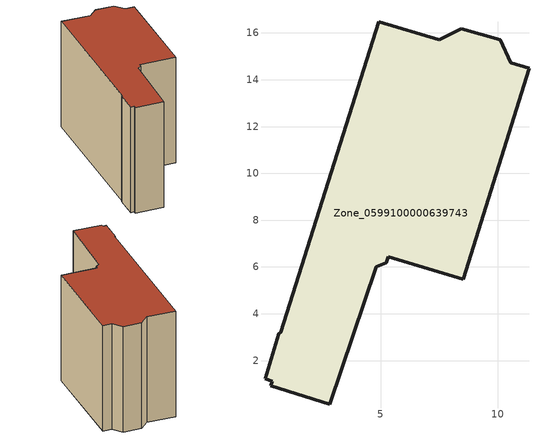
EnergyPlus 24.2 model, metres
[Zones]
Zone_0599100000639743
 floor ground (C_G): 5.32,6.44 5.24,6.18 4.82,6.01 2.82,0.13 0.3,0.93 0.37,1.13 0.06,1.22 0.65,3.15 0.74,3.21 4.93,16.48 7.5,15.7 8.45,16.18 10.11,15.7 10.55,14.73 11.34,14.5 8.53,5.47 z0
 wall outside (C_F): 4.93,16.48 0.74,3.21 0.65,3.15 0.06,1.22 0.37,1.13 0.3,0.93 2.82,0.13 4.82,6.01 5.24,6.18 5.32,6.44 8.53,5.47 11.34,14.5 10.55,14.73 10.11,15.7 8.45,16.18 7.5,15.7 4.93,16.48 z0:10.3
 roof outside (C_R): 5.24,6.18 5.32,6.44 8.53,5.47 11.34,14.5 10.55,14.73 10.11,15.7 8.45,16.18 7.5,15.7 4.93,16.48 0.74,3.21 0.65,3.15 0.06,1.22 0.37,1.13 0.3,0.93 2.82,0.13 4.82,6.01 z10.3
[BUILDING]
Pand.0599100000639743: North Axis=0; Terrain=City; Loads Convergence Tolerance Value=0.04; Temperature Convergence Tolerance Value=0.4; Solar Distribution=FullExterior; Maximum Number of Warmup Days=25; Minimum Number of Warmup Days=1
[Site:Location]
Rotterdam.The.Hague.AP_ZH_NLD Design_Conditions: Latitude=51.96; Longitude=4.45; Time Zone=1; Elevation=-4.5
[SITE:GROUNDTEMPERATURE:BUILDINGSURFACE]
18, 18, 18, 18, 18, 18, 18, 18, 18, 18, 18, 18
[MATERIAL] Thermal Absorptance=0.9; Solar Absorptance=0.7; Visible Absorptance=0.7
Name | Roughness | Thickness | Conductivity | Density | Specific Heat
G.TI.1946 | MediumSmooth | 0.15 | 1 | 540 | 1210
F.TI.1946 | Rough | 0.3 | 0.857143 | 1920 | 840
R.TI.1946 | MediumRough | 0.2 | 0.1 | 1500 | 1000
[CONSTRUCTION]
C_G: G.TI.1946
C_F: F.TI.1946
C_R: R.TI.1946
[ZONE]
Zone_0599100000639743: Type=1; Multiplier=1; Ceiling Height=Autocalculate; Volume=Autocalculate; Floor Area=autocalculate; Part of Total Floor Area=Yes
[ZONEINFILTRATION:DESIGNFLOWRATE]
Infil_Zone_0599100000639743: Zone or ZoneList or Space or SpaceList=Zone_0599100000639743; Schedule=AlwaysOn; Design Flow Rate Calculation Method=Flow/Area; Flow Rate per Floor Area=0.003; Constant Term Coefficient=1; Temperature Term Coefficient=0; Velocity Term Coefficient=0; Velocity Squared Term Coefficient=0
[HVACTEMPLATE:ZONE:IDEALLOADSAIRSYSTEM]
Zone_0599100000639743: Maximum Heating Supply Air Temperature=50; Minimum Cooling Supply Air Temperature=13; Maximum Heating Supply Air Humidity Ratio=0.0156; Minimum Cooling Supply Air Humidity Ratio=0.0077; Heating Limit=NoLimit; Cooling Limit=NoLimit; Dehumidification Control Type=ConstantSensibleHeatRatio; Cooling Sensible Heat Ratio=0.7; Dehumidification Setpoint=60; Humidification Control Type=None; Humidification Setpoint=30; Outdoor Air Method=None; Outdoor Air Flow Rate per Person=0.00944; Outdoor Air Flow Rate per Zone Floor Area=0; Outdoor Air Flow Rate per Zone=0; Demand Controlled Ventilation Type=None; Outdoor Air Economizer Type=NoEconomizer; Heat Recovery Type=None; Sensible Heat Recovery Effectiveness=0.7; Latent Heat Recovery Effectiveness=0.65
[ZONECONTROL:THERMOSTAT]
ThermostatControl_Zone_0599100000639743: Zone or ZoneList=Zone_0599100000639743; Control Type Schedule=DualSetpointControlType; Control 1=Thermostat_Zone_0599100000639743; Temperature Difference Between Cutout And Setpoint=0
[THERMOSTATSETPOINT:DUALSETPOINT]
Thermostat_Zone_0599100000639743: Heating Setpoint Temperature Schedule=HeatingSetpoint_Zone_0599100000639743; Cooling Setpoint Temperature Schedule=CoolingSetpoint_Zone_0599100000639743
[SCHEDULE:COMPACT]
HeatingSetpoint_Zone_0599100000639743: Through: 12/31, For: AllDays, Until: 24:00, 21
CoolingSetpoint_Zone_0599100000639743: Through: 12/31, For: AllDays, Until: 24:00, 24
DualSetpointControlType: Through: 12/31, For: AllDays, Until: 24:00, 4
AlwaysOn: Through: 12/31, For: AllDays, Until: 24:00, 1
